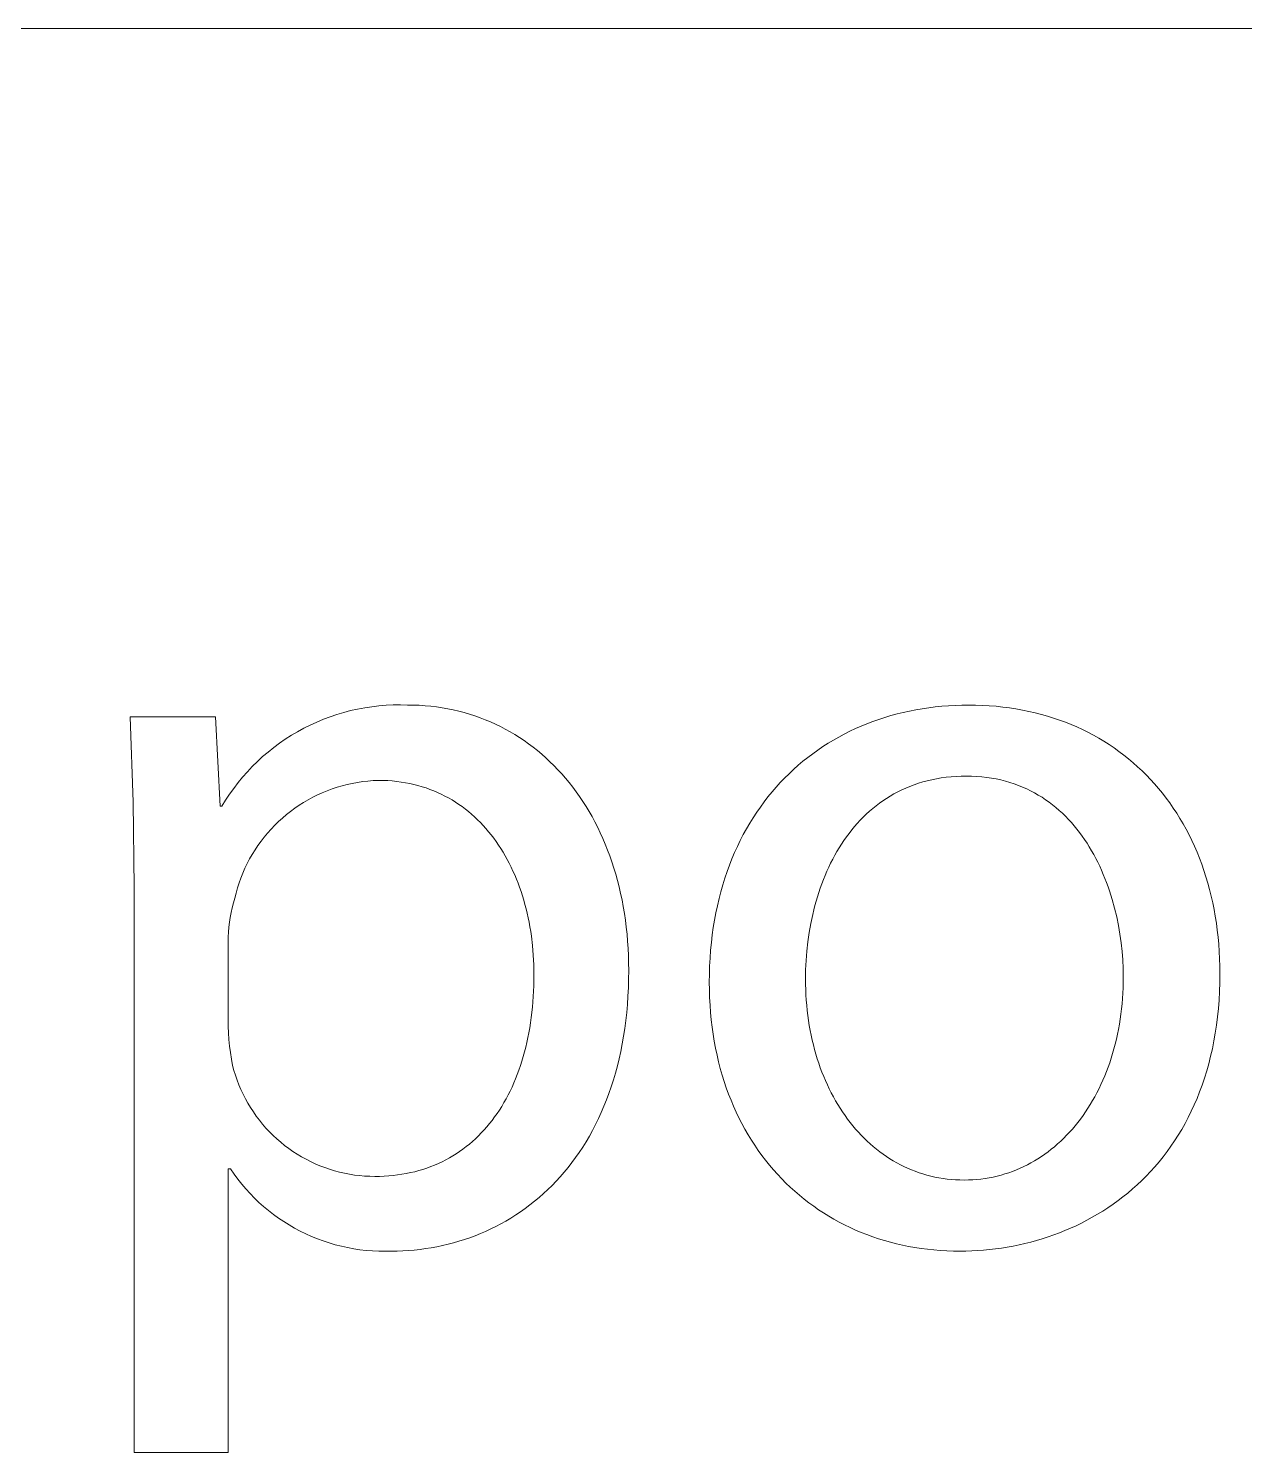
# Model space of a CAD drawing. Header units: millimetres. Extents: x 0 to 5466, y 0 to 3819.
# Drawn here: x 5225.8 to 5287.4, y 538.8 to 611 of the extents above; entities that cross this region are included whole.
import ezdxf

# ---------------------------------------------------------------- set-up
doc = ezdxf.new("R2010")
doc.units = ezdxf.units.MM
doc.header["$MEASUREMENT"] = 0
doc.layers.add('Domyślny', color=7, linetype='Continuous', true_color=0x000000)

msp = doc.modelspace()

# ---------------------------------------------------------------- linework, layer by layer
at = {"layer": 'Domyślny', "color": 18, "lineweight": 15, "true_color": 0x000000}
for p, q in [((5460.421, 610.99), (3400.11, 610.99)), ((5231.059, 571.773), (5230.917, 576.094)), ((5230.917, 576.094), (5235.231, 576.094)), ((5235.231, 576.094), (5235.467, 571.563)), ((5240.703, 575.971), (5241.043, 576.099)), ((5241.043, 576.099), (5241.387, 576.215)), ((5241.387, 576.215), (5241.735, 576.319)), ((5241.735, 576.319), (5242.086, 576.41)), ((5242.086, 576.41), (5242.44, 576.49)), ((5242.44, 576.49), (5242.797, 576.557)), ((5242.797, 576.557), (5243.156, 576.611)), ((5243.156, 576.611), (5243.517, 576.653)), ((5243.517, 576.653), (5243.879, 576.683)), ((5243.879, 576.683), (5244.242, 576.7)), ((5244.242, 576.7), (5244.605, 576.704)), ((5244.605, 576.704), (5244.968, 576.695)), ((5244.968, 576.695), (5245.267, 576.691)), ((5245.267, 576.691), (5245.564, 576.679)), ((5245.564, 576.679), (5245.858, 576.66)), ((5245.858, 576.66), (5246.15, 576.632)), ((5246.15, 576.632), (5246.439, 576.597)), ((5246.439, 576.597), (5246.725, 576.555)), ((5246.725, 576.555), (5247.008, 576.505)), ((5247.008, 576.505), (5247.289, 576.447)), ((5247.289, 576.447), (5247.567, 576.382)), ((5247.567, 576.382), (5247.841, 576.31)), ((5247.841, 576.31), (5248.113, 576.23)), ((5248.113, 576.23), (5248.382, 576.143)), ((5248.382, 576.143), (5248.647, 576.049)), ((5268.855, 575.964), (5269.16, 576.064)), ((5269.16, 576.064), (5269.468, 576.156)), ((5269.468, 576.156), (5269.779, 576.241)), ((5269.779, 576.241), (5270.094, 576.319)), ((5270.094, 576.319), (5270.412, 576.39)), ((5270.412, 576.39), (5270.734, 576.453)), ((5270.734, 576.453), (5271.058, 576.509)), ((5271.058, 576.509), (5271.385, 576.558)), ((5271.385, 576.558), (5271.715, 576.599)), ((5271.715, 576.599), (5272.048, 576.633)), ((5272.048, 576.633), (5272.383, 576.659)), ((5272.383, 576.659), (5272.721, 576.678)), ((5272.721, 576.678), (5273.061, 576.689)), ((5273.061, 576.689), (5273.404, 576.693)), ((5273.404, 576.693), (5273.759, 576.689)), ((5273.759, 576.689), (5274.11, 576.677)), ((5274.11, 576.677), (5274.457, 576.657)), ((5274.457, 576.657), (5274.801, 576.629)), ((5274.801, 576.629), (5275.141, 576.594)), ((5275.141, 576.594), (5275.476, 576.55)), ((5275.476, 576.55), (5275.808, 576.499)), ((5275.808, 576.499), (5276.136, 576.441)), ((5276.136, 576.441), (5276.459, 576.374)), ((5276.459, 576.374), (5276.779, 576.301)), ((5276.779, 576.301), (5277.094, 576.219)), ((5277.094, 576.219), (5277.405, 576.131)), ((5277.405, 576.131), (5277.711, 576.035)), ((5239.081, 575.158), (5239.394, 575.343)), ((5239.394, 575.343), (5239.713, 575.517)), ((5239.713, 575.517), (5240.037, 575.68)), ((5240.037, 575.68), (5240.367, 575.831)), ((5240.367, 575.831), (5240.703, 575.971)), ((5248.647, 576.049), (5248.909, 575.948)), ((5248.909, 575.948), (5249.167, 575.84)), ((5249.167, 575.84), (5249.422, 575.725)), ((5249.422, 575.725), (5249.674, 575.603)), ((5249.674, 575.603), (5249.922, 575.474)), ((5249.922, 575.474), (5250.166, 575.338)), ((5250.166, 575.338), (5250.407, 575.196)), ((5267.106, 575.22), (5267.388, 575.361)), ((5267.388, 575.361), (5267.673, 575.496)), ((5267.673, 575.496), (5267.963, 575.624)), ((5267.963, 575.624), (5268.256, 575.744)), ((5268.256, 575.744), (5268.554, 575.858)), ((5268.554, 575.858), (5268.855, 575.964)), ((5277.711, 576.035), (5278.013, 575.932)), ((5278.013, 575.932), (5278.311, 575.822)), ((5278.311, 575.822), (5278.604, 575.705)), ((5278.604, 575.705), (5278.893, 575.581)), ((5278.893, 575.581), (5279.177, 575.45)), ((5279.177, 575.45), (5279.456, 575.312)), ((5238.185, 574.54), (5238.476, 574.756)), ((5238.476, 574.756), (5238.775, 574.963)), ((5238.775, 574.963), (5239.081, 575.158)), ((5250.407, 575.196), (5250.644, 575.047)), ((5250.644, 575.047), (5250.877, 574.891)), ((5250.877, 574.891), (5251.106, 574.729)), ((5251.106, 574.729), (5251.331, 574.561)), ((5266.023, 574.585), (5266.287, 574.754)), ((5266.287, 574.754), (5266.556, 574.916)), ((5266.556, 574.916), (5266.829, 575.071)), ((5266.829, 575.071), (5267.106, 575.22)), ((5279.456, 575.312), (5279.73, 575.167)), ((5279.73, 575.167), (5280, 575.016)), ((5280, 575.016), (5280.264, 574.857)), ((5280.264, 574.857), (5280.524, 574.693)), ((5280.524, 574.693), (5280.778, 574.521)), ((5237.358, 573.831), (5237.625, 574.077)), ((5237.625, 574.077), (5237.901, 574.313)), ((5237.901, 574.313), (5238.185, 574.54)), ((5251.331, 574.561), (5251.551, 574.386)), ((5251.551, 574.386), (5251.768, 574.204)), ((5251.768, 574.204), (5251.98, 574.017)), ((5251.98, 574.017), (5252.189, 573.823)), ((5265.013, 573.841), (5265.258, 574.037)), ((5265.258, 574.037), (5265.509, 574.226)), ((5265.509, 574.226), (5265.763, 574.409)), ((5265.763, 574.409), (5266.023, 574.585)), ((5280.778, 574.521), (5281.028, 574.344)), ((5281.028, 574.344), (5281.272, 574.159)), ((5281.272, 574.159), (5281.511, 573.969)), ((5281.511, 573.969), (5281.745, 573.772)), ((5236.61, 573.04), (5236.85, 573.313)), ((5236.85, 573.313), (5237.099, 573.576)), ((5237.099, 573.576), (5237.358, 573.831)), ((5252.189, 573.823), (5252.392, 573.623)), ((5252.392, 573.623), (5252.591, 573.417)), ((5252.591, 573.417), (5252.786, 573.205)), ((5252.786, 573.205), (5252.976, 572.987)), ((5264.083, 572.992), (5264.308, 573.214)), ((5264.308, 573.214), (5264.538, 573.43)), ((5264.538, 573.43), (5264.773, 573.639)), ((5264.773, 573.639), (5265.013, 573.841)), ((5281.745, 573.772), (5281.974, 573.569)), ((5281.974, 573.569), (5282.197, 573.36)), ((5282.197, 573.36), (5282.415, 573.145)), ((5235.948, 572.176), (5236.158, 572.471)), ((5236.158, 572.471), (5236.379, 572.76)), ((5236.379, 572.76), (5236.61, 573.04)), ((5241.395, 572.524), (5241.142, 572.439)), ((5241.651, 572.599), (5241.395, 572.524)), ((5241.91, 572.666), (5241.651, 572.599)), ((5242.17, 572.723), (5241.91, 572.666)), ((5242.432, 572.771), (5242.17, 572.723)), ((5242.696, 572.811), (5242.432, 572.771)), ((5242.961, 572.841), (5242.696, 572.811)), ((5243.227, 572.861), (5242.961, 572.841)), ((5243.494, 572.873), (5243.227, 572.861)), ((5243.73, 572.87), (5243.494, 572.873)), ((5243.963, 572.86), (5243.73, 572.87)), ((5244.193, 572.844), (5243.963, 572.86)), ((5244.419, 572.821), (5244.193, 572.844)), ((5244.642, 572.792), (5244.419, 572.821)), ((5244.861, 572.757), (5244.642, 572.792)), ((5245.078, 572.715), (5244.861, 572.757)), ((5245.29, 572.668), (5245.078, 572.715)), ((5245.499, 572.615), (5245.29, 572.668)), ((5245.705, 572.555), (5245.499, 572.615)), ((5245.908, 572.49), (5245.705, 572.555)), ((5246.107, 572.42), (5245.908, 572.49)), ((5252.976, 572.987), (5253.161, 572.763)), ((5253.161, 572.763), (5253.342, 572.533)), ((5253.342, 572.533), (5253.518, 572.298)), ((5263.442, 572.286), (5263.65, 572.528)), ((5263.65, 572.528), (5263.864, 572.763)), ((5263.864, 572.763), (5264.083, 572.992)), ((5270.225, 572.485), (5270.021, 572.392)), ((5270.434, 572.571), (5270.225, 572.485)), ((5270.647, 572.651), (5270.434, 572.571)), ((5270.865, 572.725), (5270.647, 572.651)), ((5271.087, 572.793), (5270.865, 572.725)), ((5271.314, 572.854), (5271.087, 572.793)), ((5271.546, 572.908), (5271.314, 572.854)), ((5271.782, 572.955), (5271.546, 572.908)), ((5272.022, 572.996), (5271.782, 572.955)), ((5272.267, 573.029), (5272.022, 572.996)), ((5272.517, 573.056), (5272.267, 573.029)), ((5272.772, 573.074), (5272.517, 573.056)), ((5273.031, 573.086), (5272.772, 573.074)), ((5273.295, 573.09), (5273.031, 573.086)), ((5273.559, 573.085), (5273.295, 573.09)), ((5273.819, 573.073), (5273.559, 573.085)), ((5274.073, 573.053), (5273.819, 573.073)), ((5274.323, 573.025), (5274.073, 573.053)), ((5274.568, 572.989), (5274.323, 573.025)), ((5274.807, 572.946), (5274.568, 572.989)), ((5275.042, 572.895), (5274.807, 572.946)), ((5275.272, 572.837), (5275.042, 572.895)), ((5275.497, 572.772), (5275.272, 572.837)), ((5275.718, 572.7), (5275.497, 572.772)), ((5275.933, 572.621), (5275.718, 572.7)), ((5276.144, 572.536), (5275.933, 572.621)), ((5276.35, 572.444), (5276.144, 572.536)), ((5282.415, 573.145), (5282.627, 572.924)), ((5282.627, 572.924), (5282.834, 572.696)), ((5282.834, 572.696), (5283.035, 572.463)), ((5283.035, 572.463), (5283.23, 572.225)), ((5231.117, 567.449), (5231.059, 571.773)), ((5235.558, 571.563), (5235.748, 571.872)), ((5235.748, 571.872), (5235.948, 572.176)), ((5239.699, 571.754), (5239.474, 571.611)), ((5239.929, 571.889), (5239.699, 571.754)), ((5240.164, 572.016), (5239.929, 571.889)), ((5240.403, 572.134), (5240.164, 572.016)), ((5240.646, 572.245), (5240.403, 572.134)), ((5240.892, 572.346), (5240.646, 572.245)), ((5241.142, 572.439), (5240.892, 572.346)), ((5246.302, 572.344), (5246.107, 572.42)), ((5246.494, 572.262), (5246.302, 572.344)), ((5246.682, 572.174), (5246.494, 572.262)), ((5246.867, 572.082), (5246.682, 572.174)), ((5247.049, 571.984), (5246.867, 572.082)), ((5247.227, 571.881), (5247.049, 571.984)), ((5247.401, 571.773), (5247.227, 571.881)), ((5247.572, 571.66), (5247.401, 571.773)), ((5253.518, 572.298), (5253.688, 572.056)), ((5253.688, 572.056), (5253.854, 571.81)), ((5253.854, 571.81), (5254.015, 571.557)), ((5262.851, 571.524), (5263.042, 571.784)), ((5263.042, 571.784), (5263.239, 572.038)), ((5263.239, 572.038), (5263.442, 572.286)), ((5269.065, 571.843), (5268.887, 571.716)), ((5269.248, 571.964), (5269.065, 571.843)), ((5269.434, 572.079), (5269.248, 571.964)), ((5269.625, 572.189), (5269.434, 572.079)), ((5269.821, 572.294), (5269.625, 572.189)), ((5270.021, 572.392), (5269.821, 572.294)), ((5276.552, 572.346), (5276.35, 572.444)), ((5276.749, 572.242), (5276.552, 572.346)), ((5276.941, 572.132), (5276.749, 572.242)), ((5277.128, 572.016), (5276.941, 572.132)), ((5277.311, 571.895), (5277.128, 572.016)), ((5277.49, 571.768), (5277.311, 571.895)), ((5277.664, 571.635), (5277.49, 571.768)), ((5283.23, 572.225), (5283.42, 571.98)), ((5283.42, 571.98), (5283.603, 571.73)), ((5283.603, 571.73), (5283.781, 571.474)), ((5235.467, 571.563), (5235.558, 571.563)), ((5238.83, 571.137), (5238.626, 570.964)), ((5239.039, 571.302), (5238.83, 571.137)), ((5239.254, 571.461), (5239.039, 571.302)), ((5239.474, 571.611), (5239.254, 571.461)), ((5247.739, 571.542), (5247.572, 571.66)), ((5247.902, 571.419), (5247.739, 571.542)), ((5248.062, 571.291), (5247.902, 571.419)), ((5248.219, 571.159), (5248.062, 571.291)), ((5248.371, 571.022), (5248.219, 571.159)), ((5248.521, 570.881), (5248.371, 571.022)), ((5254.015, 571.557), (5254.171, 571.299)), ((5254.171, 571.299), (5254.321, 571.036)), ((5254.321, 571.036), (5254.466, 570.767)), ((5262.487, 570.983), (5262.666, 571.257)), ((5262.666, 571.257), (5262.851, 571.524)), ((5268.063, 571.009), (5267.911, 570.854)), ((5268.22, 571.16), (5268.063, 571.009)), ((5268.38, 571.307), (5268.22, 571.16)), ((5268.545, 571.448), (5268.38, 571.307)), ((5268.714, 571.585), (5268.545, 571.448)), ((5268.887, 571.716), (5268.714, 571.585)), ((5277.833, 571.498), (5277.664, 571.635)), ((5277.998, 571.355), (5277.833, 571.498)), ((5278.159, 571.208), (5277.998, 571.355)), ((5278.315, 571.056), (5278.159, 571.208)), ((5278.467, 570.899), (5278.315, 571.056)), ((5283.781, 571.474), (5283.953, 571.213)), ((5283.953, 571.213), (5284.119, 570.946)), ((5238.054, 570.405), (5237.877, 570.206)), ((5238.238, 570.598), (5238.054, 570.405)), ((5238.429, 570.785), (5238.238, 570.598)), ((5238.626, 570.964), (5238.429, 570.785)), ((5248.666, 570.735), (5248.521, 570.881)), ((5248.808, 570.585), (5248.666, 570.735)), ((5248.946, 570.43), (5248.808, 570.585)), ((5249.08, 570.272), (5248.946, 570.43)), ((5254.466, 570.767), (5254.606, 570.493)), ((5254.606, 570.493), (5254.74, 570.214)), ((5261.988, 570.127), (5262.148, 570.419)), ((5262.148, 570.419), (5262.314, 570.704)), ((5262.314, 570.704), (5262.487, 570.983)), ((5267.481, 570.361), (5267.346, 570.189)), ((5267.62, 570.53), (5267.481, 570.361)), ((5267.764, 570.694), (5267.62, 570.53)), ((5267.911, 570.854), (5267.764, 570.694)), ((5278.614, 570.738), (5278.467, 570.899)), ((5278.757, 570.573), (5278.614, 570.738)), ((5278.896, 570.404), (5278.757, 570.573)), ((5279.03, 570.23), (5278.896, 570.404)), ((5284.119, 570.946), (5284.279, 570.674)), ((5284.279, 570.674), (5284.433, 570.396)), ((5284.433, 570.396), (5284.58, 570.114)), ((5237.388, 569.573), (5237.24, 569.351)), ((5237.543, 569.79), (5237.388, 569.573)), ((5237.706, 570.001), (5237.543, 569.79)), ((5237.877, 570.206), (5237.706, 570.001)), ((5249.211, 570.109), (5249.08, 570.272)), ((5249.338, 569.943), (5249.211, 570.109)), ((5249.462, 569.772), (5249.338, 569.943)), ((5249.581, 569.598), (5249.462, 569.772)), ((5249.697, 569.42), (5249.581, 569.598)), ((5254.74, 570.214), (5254.869, 569.929)), ((5254.869, 569.929), (5254.993, 569.64)), ((5254.993, 569.64), (5255.11, 569.345)), ((5261.687, 569.525), (5261.834, 569.829)), ((5261.834, 569.829), (5261.988, 570.127)), ((5266.966, 569.648), (5266.848, 569.46)), ((5267.089, 569.832), (5266.966, 569.648)), ((5267.215, 570.012), (5267.089, 569.832)), ((5267.346, 570.189), (5267.215, 570.012)), ((5279.16, 570.053), (5279.03, 570.23)), ((5279.286, 569.873), (5279.16, 570.053)), ((5279.408, 569.688), (5279.286, 569.873)), ((5279.525, 569.501), (5279.408, 569.688)), ((5284.58, 570.114), (5284.722, 569.826)), ((5284.722, 569.826), (5284.857, 569.533)), ((5236.967, 568.893), (5236.843, 568.656)), ((5237.099, 569.124), (5236.967, 568.893)), ((5237.24, 569.351), (5237.099, 569.124)), ((5249.809, 569.239), (5249.697, 569.42)), ((5249.917, 569.053), (5249.809, 569.239)), ((5250.022, 568.865), (5249.917, 569.053)), ((5250.123, 568.673), (5250.022, 568.865)), ((5255.11, 569.345), (5255.222, 569.045)), ((5255.222, 569.045), (5255.328, 568.74)), ((5261.285, 568.577), (5261.412, 568.899)), ((5261.412, 568.899), (5261.546, 569.215)), ((5261.546, 569.215), (5261.687, 569.525)), ((5266.517, 568.878), (5266.415, 568.677)), ((5266.623, 569.075), (5266.517, 568.878)), ((5266.734, 569.269), (5266.623, 569.075)), ((5266.848, 569.46), (5266.734, 569.269)), ((5279.639, 569.311), (5279.525, 569.501)), ((5279.748, 569.117), (5279.639, 569.311)), ((5279.853, 568.921), (5279.748, 569.117)), ((5279.955, 568.722), (5279.853, 568.921)), ((5284.857, 569.533), (5284.985, 569.235)), ((5284.985, 569.235), (5285.108, 568.931)), ((5285.108, 568.931), (5285.223, 568.623)), ((5236.62, 568.172), (5236.521, 567.924)), ((5236.727, 568.416), (5236.62, 568.172)), ((5236.843, 568.656), (5236.727, 568.416)), ((5250.22, 568.478), (5250.123, 568.673)), ((5250.313, 568.279), (5250.22, 568.478)), ((5250.402, 568.078), (5250.313, 568.279)), ((5255.328, 568.74), (5255.429, 568.431)), ((5255.429, 568.431), (5255.523, 568.116)), ((5261.052, 567.916), (5261.165, 568.25)), ((5261.165, 568.25), (5261.285, 568.577)), ((5266.224, 568.268), (5266.134, 568.059)), ((5266.318, 568.474), (5266.224, 568.268)), ((5266.415, 568.677), (5266.318, 568.474)), ((5280.052, 568.52), (5279.955, 568.722)), ((5280.145, 568.316), (5280.052, 568.52)), ((5280.234, 568.11), (5280.145, 568.316)), ((5285.223, 568.623), (5285.333, 568.311)), ((5285.333, 568.311), (5285.435, 567.993)), ((5231.117, 538.802), (5231.117, 567.449)), ((5236.35, 567.419), (5236.277, 567.162)), ((5236.431, 567.673), (5236.35, 567.419)), ((5236.521, 567.924), (5236.431, 567.673)), ((5250.488, 567.873), (5250.402, 568.078)), ((5250.569, 567.665), (5250.488, 567.873)), ((5250.647, 567.455), (5250.569, 567.665)), ((5250.721, 567.242), (5250.647, 567.455)), ((5255.523, 568.116), (5255.611, 567.797)), ((5255.611, 567.797), (5255.694, 567.474)), ((5255.694, 567.474), (5255.77, 567.145)), ((5260.848, 567.231), (5260.946, 567.576)), ((5260.946, 567.576), (5261.052, 567.916)), ((5265.888, 567.417), (5265.815, 567.199)), ((5265.966, 567.633), (5265.888, 567.417)), ((5266.048, 567.847), (5265.966, 567.633)), ((5266.134, 568.059), (5266.048, 567.847)), ((5280.319, 567.902), (5280.234, 568.11)), ((5280.4, 567.692), (5280.319, 567.902)), ((5280.478, 567.481), (5280.4, 567.692)), ((5280.551, 567.267), (5280.478, 567.481)), ((5285.435, 567.993), (5285.531, 567.67)), ((5285.531, 567.67), (5285.62, 567.343)), ((5236.214, 566.903), (5236.145, 566.663)), ((5236.277, 567.162), (5236.214, 566.903)), ((5250.791, 567.026), (5250.721, 567.242)), ((5250.857, 566.807), (5250.791, 567.026)), ((5250.919, 566.586), (5250.857, 566.807)), ((5255.77, 567.145), (5255.84, 566.812)), ((5255.84, 566.812), (5255.903, 566.475)), ((5260.672, 566.522), (5260.756, 566.879)), ((5260.756, 566.879), (5260.848, 567.231)), ((5265.679, 566.756), (5265.617, 566.532)), ((5265.745, 566.979), (5265.679, 566.756)), ((5265.815, 567.199), (5265.745, 566.979)), ((5280.621, 567.053), (5280.551, 567.267)), ((5280.687, 566.837), (5280.621, 567.053)), ((5280.807, 566.402), (5280.687, 566.837)), ((5285.62, 567.343), (5285.703, 567.012)), ((5285.703, 567.012), (5285.778, 566.675)), ((5285.778, 566.675), (5285.847, 566.335)), ((5236.032, 566.177), (5235.987, 565.931)), ((5236.084, 566.421), (5236.032, 566.177)), ((5236.145, 566.663), (5236.084, 566.421)), ((5250.978, 566.363), (5250.919, 566.586)), ((5251.032, 566.137), (5250.978, 566.363)), ((5251.082, 565.909), (5251.032, 566.137)), ((5255.903, 566.475), (5255.96, 566.133)), ((5255.96, 566.133), (5256.011, 565.786)), ((5260.527, 565.791), (5260.596, 566.16)), ((5260.596, 566.16), (5260.672, 566.522)), ((5265.504, 566.079), (5265.407, 565.621)), ((5265.558, 566.307), (5265.504, 566.079)), ((5265.617, 566.532), (5265.558, 566.307)), ((5280.912, 565.964), (5280.807, 566.402)), ((5281.003, 565.524), (5280.912, 565.964)), ((5285.847, 566.335), (5285.909, 565.99)), ((5285.909, 565.99), (5285.964, 565.64)), ((5235.92, 565.436), (5235.899, 565.187)), ((5235.95, 565.684), (5235.92, 565.436)), ((5235.987, 565.931), (5235.95, 565.684)), ((5251.129, 565.679), (5251.082, 565.909)), ((5251.171, 565.446), (5251.129, 565.679)), ((5251.21, 565.212), (5251.171, 565.446)), ((5256.011, 565.786), (5256.055, 565.436)), ((5256.055, 565.436), (5256.093, 565.081)), ((5260.413, 565.037), (5260.466, 565.417)), ((5260.466, 565.417), (5260.527, 565.791)), ((5265.407, 565.621), (5265.325, 565.157)), ((5281.079, 565.083), (5281.003, 565.524)), ((5285.964, 565.64), (5286.011, 565.287)), ((5286.011, 565.287), (5286.052, 564.929)), ((5235.899, 565.187), (5235.886, 564.938)), ((5235.886, 564.938), (5235.886, 560.406)), ((5251.244, 564.976), (5251.21, 565.212)), ((5251.301, 564.498), (5251.244, 564.976)), ((5256.093, 565.081), (5256.124, 564.722)), ((5256.124, 564.722), (5256.148, 564.359)), ((5260.33, 564.261), (5260.368, 564.652)), ((5260.368, 564.652), (5260.413, 565.037)), ((5265.259, 564.691), (5265.207, 564.221)), ((5265.325, 565.157), (5265.259, 564.691)), ((5281.14, 564.644), (5281.079, 565.083)), ((5281.188, 564.206), (5281.14, 564.644)), ((5286.052, 564.929), (5286.085, 564.567)), ((5286.085, 564.567), (5286.111, 564.201)), ((5251.342, 564.013), (5251.301, 564.498)), ((5251.366, 563.522), (5251.342, 564.013)), ((5256.148, 564.359), (5256.165, 563.991)), ((5256.165, 563.991), (5256.176, 563.62)), ((5260.28, 563.463), (5260.301, 563.865)), ((5260.301, 563.865), (5260.33, 564.261)), ((5265.207, 564.221), (5265.17, 563.75)), ((5281.222, 563.771), (5281.188, 564.206)), ((5286.111, 564.201), (5286.129, 563.831)), ((5286.129, 563.831), (5286.141, 563.457)), ((5251.374, 563.027), (5251.366, 563.522)), ((5256.179, 563.245), (5256.175, 562.802)), ((5256.176, 563.62), (5256.179, 563.245)), ((5260.268, 563.055), (5260.28, 563.463)), ((5265.148, 563.278), (5265.141, 562.806)), ((5265.17, 563.75), (5265.148, 563.278)), ((5281.242, 563.34), (5281.222, 563.771)), ((5281.248, 562.916), (5281.242, 563.34)), ((5286.144, 563.079), (5286.139, 562.624)), ((5286.141, 563.457), (5286.144, 563.079)), ((5251.34, 561.913), (5251.366, 562.464)), ((5251.366, 562.464), (5251.374, 563.027)), ((5256.162, 562.367), (5256.142, 561.938)), ((5256.175, 562.802), (5256.162, 562.367)), ((5260.263, 562.643), (5260.268, 563.055)), ((5260.267, 562.252), (5260.263, 562.643)), ((5265.141, 562.806), (5265.144, 562.535)), ((5265.144, 562.535), (5265.151, 562.266)), ((5281.226, 562.09), (5281.238, 562.362)), ((5281.238, 562.362), (5281.246, 562.638)), ((5281.246, 562.638), (5281.248, 562.916)), ((5286.139, 562.624), (5286.125, 562.178)), ((5251.297, 561.374), (5251.34, 561.913)), ((5256.142, 561.938), (5256.113, 561.517)), ((5260.28, 561.865), (5260.267, 562.252)), ((5260.3, 561.484), (5260.28, 561.865)), ((5265.151, 562.266), (5265.163, 562)), ((5265.163, 562), (5265.18, 561.735)), ((5265.18, 561.735), (5265.201, 561.473)), ((5281.186, 561.551), (5281.208, 561.819)), ((5281.208, 561.819), (5281.226, 562.09)), ((5286.1, 561.739), (5286.066, 561.308)), ((5286.125, 562.178), (5286.1, 561.739)), ((5251.237, 560.847), (5251.297, 561.374)), ((5256.076, 561.102), (5256.031, 560.695)), ((5256.113, 561.517), (5256.076, 561.102)), ((5260.328, 561.107), (5260.3, 561.484)), ((5260.363, 560.735), (5260.328, 561.107)), ((5265.201, 561.473), (5265.228, 561.213)), ((5265.228, 561.213), (5265.259, 560.956)), ((5265.259, 560.956), (5265.294, 560.702)), ((5281.091, 560.764), (5281.127, 561.024)), ((5281.127, 561.024), (5281.159, 561.286)), ((5281.159, 561.286), (5281.186, 561.551)), ((5286.066, 561.308), (5286.023, 560.885)), ((5235.886, 560.406), (5235.897, 560.073)), ((5251.116, 560.081), (5251.16, 560.333)), ((5251.16, 560.333), (5251.201, 560.588)), ((5251.201, 560.588), (5251.237, 560.847)), ((5255.979, 560.294), (5255.918, 559.901)), ((5256.031, 560.695), (5255.979, 560.294)), ((5260.407, 560.368), (5260.363, 560.735)), ((5260.457, 560.005), (5260.407, 560.368)), ((5265.294, 560.702), (5265.334, 560.45)), ((5265.334, 560.45), (5265.379, 560.2)), ((5265.379, 560.2), (5265.428, 559.954)), ((5280.954, 560.003), (5281.004, 560.254)), ((5281.004, 560.254), (5281.05, 560.508)), ((5281.05, 560.508), (5281.091, 560.764)), ((5285.971, 560.47), (5285.91, 560.063)), ((5286.023, 560.885), (5285.971, 560.47)), ((5235.897, 560.073), (5235.919, 559.741)), ((5235.919, 559.741), (5235.95, 559.409)), ((5250.957, 559.345), (5251.014, 559.587)), ((5251.014, 559.587), (5251.067, 559.832)), ((5251.067, 559.832), (5251.116, 560.081)), ((5255.851, 559.514), (5255.776, 559.135)), ((5255.918, 559.901), (5255.851, 559.514)), ((5260.516, 559.648), (5260.457, 560.005)), ((5260.582, 559.296), (5260.516, 559.648)), ((5265.428, 559.954), (5265.481, 559.71)), ((5265.481, 559.71), (5265.539, 559.469)), ((5265.539, 559.469), (5265.601, 559.231)), ((5280.776, 559.269), (5280.84, 559.51)), ((5280.84, 559.51), (5280.899, 559.755)), ((5280.899, 559.755), (5280.954, 560.003)), ((5285.84, 559.664), (5285.762, 559.272)), ((5285.91, 560.063), (5285.84, 559.664)), ((5235.95, 559.409), (5235.992, 559.078)), ((5235.992, 559.078), (5236.043, 558.749)), ((5236.043, 558.749), (5236.104, 558.422)), ((5250.762, 558.64), (5250.831, 558.872)), ((5250.831, 558.872), (5250.896, 559.106)), ((5250.896, 559.106), (5250.957, 559.345)), ((5255.693, 558.762), (5255.604, 558.397)), ((5255.776, 559.135), (5255.693, 558.762)), ((5260.655, 558.948), (5260.582, 559.296)), ((5260.735, 558.606), (5260.655, 558.948)), ((5265.601, 559.231), (5265.667, 558.996)), ((5265.667, 558.996), (5265.738, 558.765)), ((5265.738, 558.765), (5265.812, 558.536)), ((5280.56, 558.564), (5280.636, 558.795)), ((5280.636, 558.795), (5280.708, 559.03)), ((5280.708, 559.03), (5280.776, 559.269)), ((5285.674, 558.889), (5285.579, 558.513)), ((5285.762, 559.272), (5285.674, 558.889)), ((5236.104, 558.422), (5236.172, 558.172)), ((5236.172, 558.172), (5236.248, 557.924)), ((5250.531, 557.969), (5250.612, 558.189)), ((5250.612, 558.189), (5250.689, 558.413)), ((5250.689, 558.413), (5250.762, 558.64)), ((5255.508, 558.039), (5255.404, 557.687)), ((5255.604, 558.397), (5255.508, 558.039)), ((5260.823, 558.269), (5260.735, 558.606)), ((5260.917, 557.937), (5260.823, 558.269)), ((5265.812, 558.536), (5265.891, 558.311)), ((5265.891, 558.311), (5265.974, 558.089)), ((5265.974, 558.089), (5266.061, 557.87)), ((5280.306, 557.889), (5280.395, 558.11)), ((5280.395, 558.11), (5280.479, 558.335)), ((5280.479, 558.335), (5280.56, 558.564)), ((5285.476, 558.145), (5285.364, 557.785)), ((5285.579, 558.513), (5285.476, 558.145)), ((5236.248, 557.924), (5236.332, 557.679)), ((5236.332, 557.679), (5236.425, 557.437)), ((5236.425, 557.437), (5236.527, 557.199)), ((5250.167, 557.127), (5250.264, 557.331)), ((5250.264, 557.331), (5250.357, 557.54)), ((5250.357, 557.54), (5250.446, 557.752)), ((5250.446, 557.752), (5250.531, 557.969)), ((5255.294, 557.343), (5255.177, 557.005)), ((5255.404, 557.687), (5255.294, 557.343)), ((5261.019, 557.61), (5260.917, 557.937)), ((5261.127, 557.289), (5261.019, 557.61)), ((5266.061, 557.87), (5266.152, 557.655)), ((5266.152, 557.655), (5266.247, 557.443)), ((5266.247, 557.443), (5266.346, 557.235)), ((5280.016, 557.247), (5280.116, 557.458)), ((5280.116, 557.458), (5280.213, 557.672)), ((5280.213, 557.672), (5280.306, 557.889)), ((5285.245, 557.432), (5285.118, 557.087)), ((5285.364, 557.785), (5285.245, 557.432)), ((5236.527, 557.199), (5236.637, 556.964)), ((5236.637, 556.964), (5236.755, 556.733)), ((5236.755, 556.733), (5236.88, 556.507)), ((5249.853, 556.538), (5249.962, 556.73)), ((5249.962, 556.73), (5250.066, 556.926)), ((5250.066, 556.926), (5250.167, 557.127)), ((5255.054, 556.675), (5254.924, 556.352)), ((5255.177, 557.005), (5255.054, 556.675)), ((5261.243, 556.973), (5261.127, 557.289)), ((5261.364, 556.662), (5261.243, 556.973)), ((5261.493, 556.357), (5261.364, 556.662)), ((5266.346, 557.235), (5266.448, 557.03)), ((5266.448, 557.03), (5266.555, 556.829)), ((5266.555, 556.829), (5266.665, 556.632)), ((5266.665, 556.632), (5266.779, 556.439)), ((5279.576, 556.445), (5279.691, 556.64)), ((5279.691, 556.64), (5279.803, 556.838)), ((5279.803, 556.838), (5279.911, 557.041)), ((5279.911, 557.041), (5280.016, 557.247)), ((5284.984, 556.75), (5284.842, 556.421)), ((5285.118, 557.087), (5284.984, 556.75)), ((5236.88, 556.507), (5237.014, 556.285)), ((5237.014, 556.285), (5237.155, 556.068)), ((5237.155, 556.068), (5237.304, 555.856)), ((5237.304, 555.856), (5237.46, 555.649)), ((5249.381, 555.811), (5249.505, 555.986)), ((5249.505, 555.986), (5249.625, 556.165)), ((5249.625, 556.165), (5249.741, 556.349)), ((5249.741, 556.349), (5249.853, 556.538)), ((5254.789, 556.035), (5254.646, 555.726)), ((5254.924, 556.352), (5254.789, 556.035)), ((5261.628, 556.057), (5261.493, 556.357)), ((5261.769, 555.763), (5261.628, 556.057)), ((5266.779, 556.439), (5266.896, 556.25)), ((5266.896, 556.25), (5267.018, 556.064)), ((5267.018, 556.064), (5267.142, 555.883)), ((5267.142, 555.883), (5267.271, 555.706)), ((5279.077, 555.707), (5279.207, 555.885)), ((5279.207, 555.885), (5279.333, 556.068)), ((5279.333, 556.068), (5279.456, 556.254)), ((5279.456, 556.254), (5279.576, 556.445)), ((5284.693, 556.099), (5284.537, 555.784)), ((5284.842, 556.421), (5284.693, 556.099)), ((5237.46, 555.649), (5237.623, 555.448)), ((5237.623, 555.448), (5237.794, 555.252)), ((5237.794, 555.252), (5237.97, 555.063)), ((5248.707, 555.001), (5248.85, 555.154)), ((5248.85, 555.154), (5248.988, 555.311)), ((5248.988, 555.311), (5249.123, 555.473)), ((5249.123, 555.473), (5249.254, 555.64)), ((5249.254, 555.64), (5249.381, 555.811)), ((5254.344, 555.128), (5254.184, 554.84)), ((5254.498, 555.424), (5254.344, 555.128)), ((5254.646, 555.726), (5254.498, 555.424)), ((5261.917, 555.474), (5261.769, 555.763)), ((5262.071, 555.191), (5261.917, 555.474)), ((5262.231, 554.914), (5262.071, 555.191)), ((5267.271, 555.706), (5267.402, 555.533)), ((5267.402, 555.533), (5267.538, 555.364)), ((5267.538, 555.364), (5267.676, 555.2)), ((5267.676, 555.2), (5267.818, 555.04)), ((5278.524, 555.038), (5278.667, 555.199)), ((5278.667, 555.199), (5278.807, 555.364)), ((5278.807, 555.364), (5278.944, 555.533)), ((5278.944, 555.533), (5279.077, 555.707)), ((5284.206, 555.178), (5284.03, 554.886)), ((5284.375, 555.478), (5284.206, 555.178)), ((5284.537, 555.784), (5284.375, 555.478)), ((5237.97, 555.063), (5238.154, 554.88)), ((5238.154, 554.88), (5238.343, 554.703)), ((5238.343, 554.703), (5238.539, 554.533)), ((5238.539, 554.533), (5238.741, 554.37)), ((5247.942, 554.307), (5248.102, 554.436)), ((5248.102, 554.436), (5248.259, 554.57)), ((5248.259, 554.57), (5248.412, 554.709)), ((5248.412, 554.709), (5248.562, 554.853)), ((5248.562, 554.853), (5248.707, 555.001)), ((5254.019, 554.559), (5253.848, 554.284)), ((5254.184, 554.84), (5254.019, 554.559)), ((5262.397, 554.642), (5262.231, 554.914)), ((5262.569, 554.376), (5262.397, 554.642)), ((5267.818, 555.04), (5267.964, 554.885)), ((5267.964, 554.885), (5268.112, 554.734)), ((5268.112, 554.734), (5268.264, 554.587)), ((5268.264, 554.587), (5268.419, 554.445)), ((5268.419, 554.445), (5268.577, 554.308)), ((5277.76, 554.304), (5277.919, 554.442)), ((5277.919, 554.442), (5278.075, 554.584)), ((5278.075, 554.584), (5278.228, 554.73)), ((5278.228, 554.73), (5278.377, 554.882)), ((5278.377, 554.882), (5278.524, 555.038)), ((5283.848, 554.602), (5283.659, 554.325)), ((5284.03, 554.886), (5283.848, 554.602)), ((5238.741, 554.37), (5238.948, 554.214)), ((5238.948, 554.214), (5239.16, 554.066)), ((5239.16, 554.066), (5239.377, 553.925)), ((5239.377, 553.925), (5239.6, 553.792)), ((5239.6, 553.792), (5239.826, 553.666)), ((5246.906, 553.638), (5247.088, 553.737)), ((5247.088, 553.737), (5247.265, 553.841)), ((5247.265, 553.841), (5247.44, 553.95)), ((5247.44, 553.95), (5247.611, 554.064)), ((5247.611, 554.064), (5247.778, 554.183)), ((5247.778, 554.183), (5247.942, 554.307)), ((5253.489, 553.757), (5253.302, 553.503)), ((5253.671, 554.017), (5253.489, 553.757)), ((5253.848, 554.284), (5253.671, 554.017)), ((5262.747, 554.116), (5262.569, 554.376)), ((5262.931, 553.862), (5262.747, 554.116)), ((5263.12, 553.614), (5262.931, 553.862)), ((5268.577, 554.308), (5268.738, 554.176)), ((5268.738, 554.176), (5268.902, 554.049)), ((5268.902, 554.049), (5269.069, 553.926)), ((5269.069, 553.926), (5269.239, 553.809)), ((5269.239, 553.809), (5269.412, 553.696)), ((5269.412, 553.696), (5269.588, 553.589)), ((5276.747, 553.585), (5276.923, 553.692)), ((5276.923, 553.692), (5277.096, 553.805)), ((5277.096, 553.805), (5277.266, 553.922)), ((5277.266, 553.922), (5277.434, 554.045)), ((5277.434, 554.045), (5277.599, 554.172)), ((5277.599, 554.172), (5277.76, 554.304)), ((5283.265, 553.793), (5283.059, 553.538)), ((5283.465, 554.055), (5283.265, 553.793)), ((5283.659, 554.325), (5283.465, 554.055)), ((5235.995, 553.18), (5235.886, 553.18)), ((5235.886, 553.18), (5235.886, 538.802)), ((5236.176, 552.917), (5235.995, 553.18)), ((5239.826, 553.666), (5240.057, 553.549)), ((5240.057, 553.549), (5240.292, 553.439)), ((5240.292, 553.439), (5240.531, 553.338)), ((5240.531, 553.338), (5240.773, 553.245)), ((5240.773, 553.245), (5241.018, 553.161)), ((5241.018, 553.161), (5241.265, 553.085)), ((5241.265, 553.085), (5241.516, 553.018)), ((5241.516, 553.018), (5241.768, 552.96)), ((5241.768, 552.96), (5242.023, 552.911)), ((5244.906, 552.945), (5245.121, 552.989)), ((5245.121, 552.989), (5245.333, 553.039)), ((5245.333, 553.039), (5245.541, 553.095)), ((5245.541, 553.095), (5245.746, 553.156)), ((5245.746, 553.156), (5245.948, 553.223)), ((5245.948, 553.223), (5246.146, 553.295)), ((5246.146, 553.295), (5246.342, 553.373)), ((5246.342, 553.373), (5246.533, 553.456)), ((5246.533, 553.456), (5246.721, 553.544)), ((5246.721, 553.544), (5246.906, 553.638)), ((5252.913, 553.017), (5252.712, 552.785)), ((5253.11, 553.257), (5252.913, 553.017)), ((5253.302, 553.503), (5253.11, 553.257)), ((5263.315, 553.371), (5263.12, 553.614)), ((5263.516, 553.135), (5263.315, 553.371)), ((5263.722, 552.904), (5263.516, 553.135)), ((5269.588, 553.589), (5269.766, 553.487)), ((5269.766, 553.487), (5269.948, 553.39)), ((5269.948, 553.39), (5270.132, 553.299)), ((5270.132, 553.299), (5270.318, 553.213)), ((5270.318, 553.213), (5270.508, 553.132)), ((5270.508, 553.132), (5270.7, 553.057)), ((5270.7, 553.057), (5270.894, 552.988)), ((5270.894, 552.988), (5271.091, 552.924)), ((5275.251, 552.922), (5275.447, 552.986)), ((5275.447, 552.986), (5275.64, 553.055)), ((5275.64, 553.055), (5275.83, 553.13)), ((5275.83, 553.13), (5276.019, 553.21)), ((5276.019, 553.21), (5276.205, 553.296)), ((5276.205, 553.296), (5276.388, 553.387)), ((5276.388, 553.387), (5276.569, 553.484)), ((5276.569, 553.484), (5276.747, 553.585)), ((5282.631, 553.05), (5282.41, 552.817)), ((5282.848, 553.291), (5282.631, 553.05)), ((5283.059, 553.538), (5282.848, 553.291)), ((5236.366, 552.661), (5236.176, 552.917)), ((5236.564, 552.411), (5236.366, 552.661)), ((5236.771, 552.168), (5236.564, 552.411)), ((5242.023, 552.911), (5242.278, 552.87)), ((5242.278, 552.87), (5242.536, 552.839)), ((5242.536, 552.839), (5242.794, 552.816)), ((5242.794, 552.816), (5243.053, 552.803)), ((5243.053, 552.803), (5243.312, 552.798)), ((5243.312, 552.798), (5243.549, 552.801)), ((5243.549, 552.801), (5243.783, 552.81)), ((5243.783, 552.81), (5244.014, 552.825)), ((5244.014, 552.825), (5244.242, 552.846)), ((5244.242, 552.846), (5244.467, 552.873)), ((5244.467, 552.873), (5244.688, 552.906)), ((5244.688, 552.906), (5244.906, 552.945)), ((5252.294, 552.341), (5252.078, 552.129)), ((5252.505, 552.559), (5252.294, 552.341)), ((5252.712, 552.785), (5252.505, 552.559)), ((5263.933, 552.68), (5263.722, 552.904)), ((5264.15, 552.462), (5263.933, 552.68)), ((5264.371, 552.25), (5264.15, 552.462)), ((5264.598, 552.045), (5264.371, 552.25)), ((5271.091, 552.924), (5271.29, 552.866)), ((5271.29, 552.866), (5271.492, 552.814)), ((5271.492, 552.814), (5271.696, 552.768)), ((5271.696, 552.768), (5271.902, 552.727)), ((5271.902, 552.727), (5272.111, 552.693)), ((5272.111, 552.693), (5272.321, 552.665)), ((5272.321, 552.665), (5272.534, 552.643)), ((5272.534, 552.643), (5272.749, 552.627)), ((5272.749, 552.627), (5272.967, 552.617)), ((5272.967, 552.617), (5273.186, 552.614)), ((5273.186, 552.614), (5273.401, 552.617)), ((5273.401, 552.617), (5273.614, 552.627)), ((5273.614, 552.627), (5273.825, 552.643)), ((5273.825, 552.643), (5274.035, 552.665)), ((5274.035, 552.665), (5274.243, 552.693)), ((5274.243, 552.693), (5274.449, 552.727)), ((5274.449, 552.727), (5274.652, 552.767)), ((5274.652, 552.767), (5274.854, 552.813)), ((5274.854, 552.813), (5275.054, 552.865)), ((5275.054, 552.865), (5275.251, 552.922)), ((5281.951, 552.373), (5281.715, 552.162)), ((5282.183, 552.592), (5281.951, 552.373)), ((5282.41, 552.817), (5282.183, 552.592)), ((5236.986, 551.933), (5236.771, 552.168)), ((5237.209, 551.704), (5236.986, 551.933)), ((5237.439, 551.484), (5237.209, 551.704)), ((5251.406, 551.536), (5251.174, 551.352)), ((5251.635, 551.727), (5251.406, 551.536)), ((5251.859, 551.924), (5251.635, 551.727)), ((5252.078, 552.129), (5251.859, 551.924)), ((5264.83, 551.845), (5264.598, 552.045)), ((5265.066, 551.652), (5264.83, 551.845)), ((5265.308, 551.466), (5265.066, 551.652)), ((5280.98, 551.57), (5280.726, 551.387)), ((5281.229, 551.76), (5280.98, 551.57)), ((5281.474, 551.957), (5281.229, 551.76)), ((5281.715, 552.162), (5281.474, 551.957)), ((5237.677, 551.271), (5237.439, 551.484)), ((5237.922, 551.067), (5237.677, 551.271)), ((5238.174, 550.871), (5237.922, 551.067)), ((5238.433, 550.684), (5238.174, 550.871)), ((5250.455, 550.843), (5250.209, 550.687)), ((5250.699, 551.006), (5250.455, 550.843)), ((5250.938, 551.176), (5250.699, 551.006)), ((5251.174, 551.352), (5250.938, 551.176)), ((5265.554, 551.285), (5265.308, 551.466)), ((5265.804, 551.112), (5265.554, 551.285)), ((5266.06, 550.944), (5265.804, 551.112)), ((5266.319, 550.784), (5266.06, 550.944)), ((5279.944, 550.88), (5279.676, 550.725)), ((5280.208, 551.042), (5279.944, 550.88)), ((5280.469, 551.211), (5280.208, 551.042)), ((5280.726, 551.387), (5280.469, 551.211)), ((5238.697, 550.506), (5238.433, 550.684)), ((5238.968, 550.337), (5238.697, 550.506)), ((5239.244, 550.178), (5238.968, 550.337)), ((5239.526, 550.028), (5239.244, 550.178)), ((5249.19, 550.133), (5248.927, 550.012)), ((5249.449, 550.261), (5249.19, 550.133)), ((5249.705, 550.396), (5249.449, 550.261)), ((5249.959, 550.538), (5249.705, 550.396)), ((5250.209, 550.687), (5249.959, 550.538)), ((5266.583, 550.63), (5266.319, 550.784)), ((5266.851, 550.482), (5266.583, 550.63)), ((5267.124, 550.342), (5266.851, 550.482)), ((5267.4, 550.208), (5267.124, 550.342)), ((5267.68, 550.081), (5267.4, 550.208)), ((5267.965, 549.961), (5267.68, 550.081)), ((5278.575, 550.174), (5278.292, 550.053)), ((5278.854, 550.301), (5278.575, 550.174)), ((5279.131, 550.436), (5278.854, 550.301)), ((5279.405, 550.577), (5279.131, 550.436)), ((5279.676, 550.725), (5279.405, 550.577)), ((5239.812, 549.888), (5239.526, 550.028)), ((5240.103, 549.757), (5239.812, 549.888)), ((5240.399, 549.637), (5240.103, 549.757)), ((5240.698, 549.526), (5240.399, 549.637)), ((5241.001, 549.426), (5240.698, 549.526)), ((5241.307, 549.337), (5241.001, 549.426)), ((5247.021, 549.358), (5246.741, 549.292)), ((5247.3, 549.431), (5247.021, 549.358)), ((5247.577, 549.51), (5247.3, 549.431)), ((5247.852, 549.597), (5247.577, 549.51)), ((5248.125, 549.69), (5247.852, 549.597)), ((5248.395, 549.79), (5248.125, 549.69)), ((5248.662, 549.898), (5248.395, 549.79)), ((5248.927, 550.012), (5248.662, 549.898)), ((5268.253, 549.847), (5267.965, 549.961)), ((5268.545, 549.741), (5268.253, 549.847)), ((5268.84, 549.642), (5268.545, 549.741)), ((5269.139, 549.55), (5268.84, 549.642)), ((5269.441, 549.465), (5269.139, 549.55)), ((5269.747, 549.387), (5269.441, 549.465)), ((5270.056, 549.316), (5269.747, 549.387)), ((5276.26, 549.396), (5275.964, 549.329)), ((5276.556, 549.47), (5276.26, 549.396)), ((5276.849, 549.55), (5276.556, 549.47)), ((5277.142, 549.638), (5276.849, 549.55)), ((5277.432, 549.731), (5277.142, 549.638)), ((5277.721, 549.832), (5277.432, 549.731)), ((5278.008, 549.939), (5277.721, 549.832)), ((5278.292, 550.053), (5278.008, 549.939)), ((5241.616, 549.258), (5241.307, 549.337)), ((5241.928, 549.189), (5241.616, 549.258)), ((5242.242, 549.132), (5241.928, 549.189)), ((5242.557, 549.085), (5242.242, 549.132)), ((5242.874, 549.048), (5242.557, 549.085)), ((5243.192, 549.023), (5242.874, 549.048)), ((5243.511, 549.009), (5243.192, 549.023)), ((5243.83, 549.005), (5243.511, 549.009)), ((5244.149, 549.012), (5243.83, 549.005)), ((5244.441, 549.016), (5244.149, 549.012)), ((5244.733, 549.026), (5244.441, 549.016)), ((5245.023, 549.044), (5244.733, 549.026)), ((5245.313, 549.068), (5245.023, 549.044)), ((5245.601, 549.099), (5245.313, 549.068)), ((5245.888, 549.137), (5245.601, 549.099)), ((5246.174, 549.182), (5245.888, 549.137)), ((5246.458, 549.234), (5246.174, 549.182)), ((5246.741, 549.292), (5246.458, 549.234)), ((5270.368, 549.252), (5270.056, 549.316)), ((5270.683, 549.196), (5270.368, 549.252)), ((5271.001, 549.147), (5270.683, 549.196)), ((5271.322, 549.106), (5271.001, 549.147)), ((5271.646, 549.072), (5271.322, 549.106)), ((5271.972, 549.045), (5271.646, 549.072)), ((5272.301, 549.026), (5271.972, 549.045)), ((5272.633, 549.014), (5272.301, 549.026)), ((5272.967, 549.011), (5272.633, 549.014)), ((5273.267, 549.014), (5272.967, 549.011)), ((5273.567, 549.023), (5273.267, 549.014)), ((5273.867, 549.039), (5273.567, 549.023)), ((5274.168, 549.061), (5273.867, 549.039)), ((5274.468, 549.09), (5274.168, 549.061)), ((5274.769, 549.124), (5274.468, 549.09)), ((5275.068, 549.166), (5274.769, 549.124)), ((5275.368, 549.214), (5275.068, 549.166)), ((5275.666, 549.268), (5275.368, 549.214)), ((5275.964, 549.329), (5275.666, 549.268)), ((5235.886, 538.802), (5231.117, 538.802))]:
    msp.add_line(p, q, dxfattribs=at)

doc.saveas('drawing.dxf')
